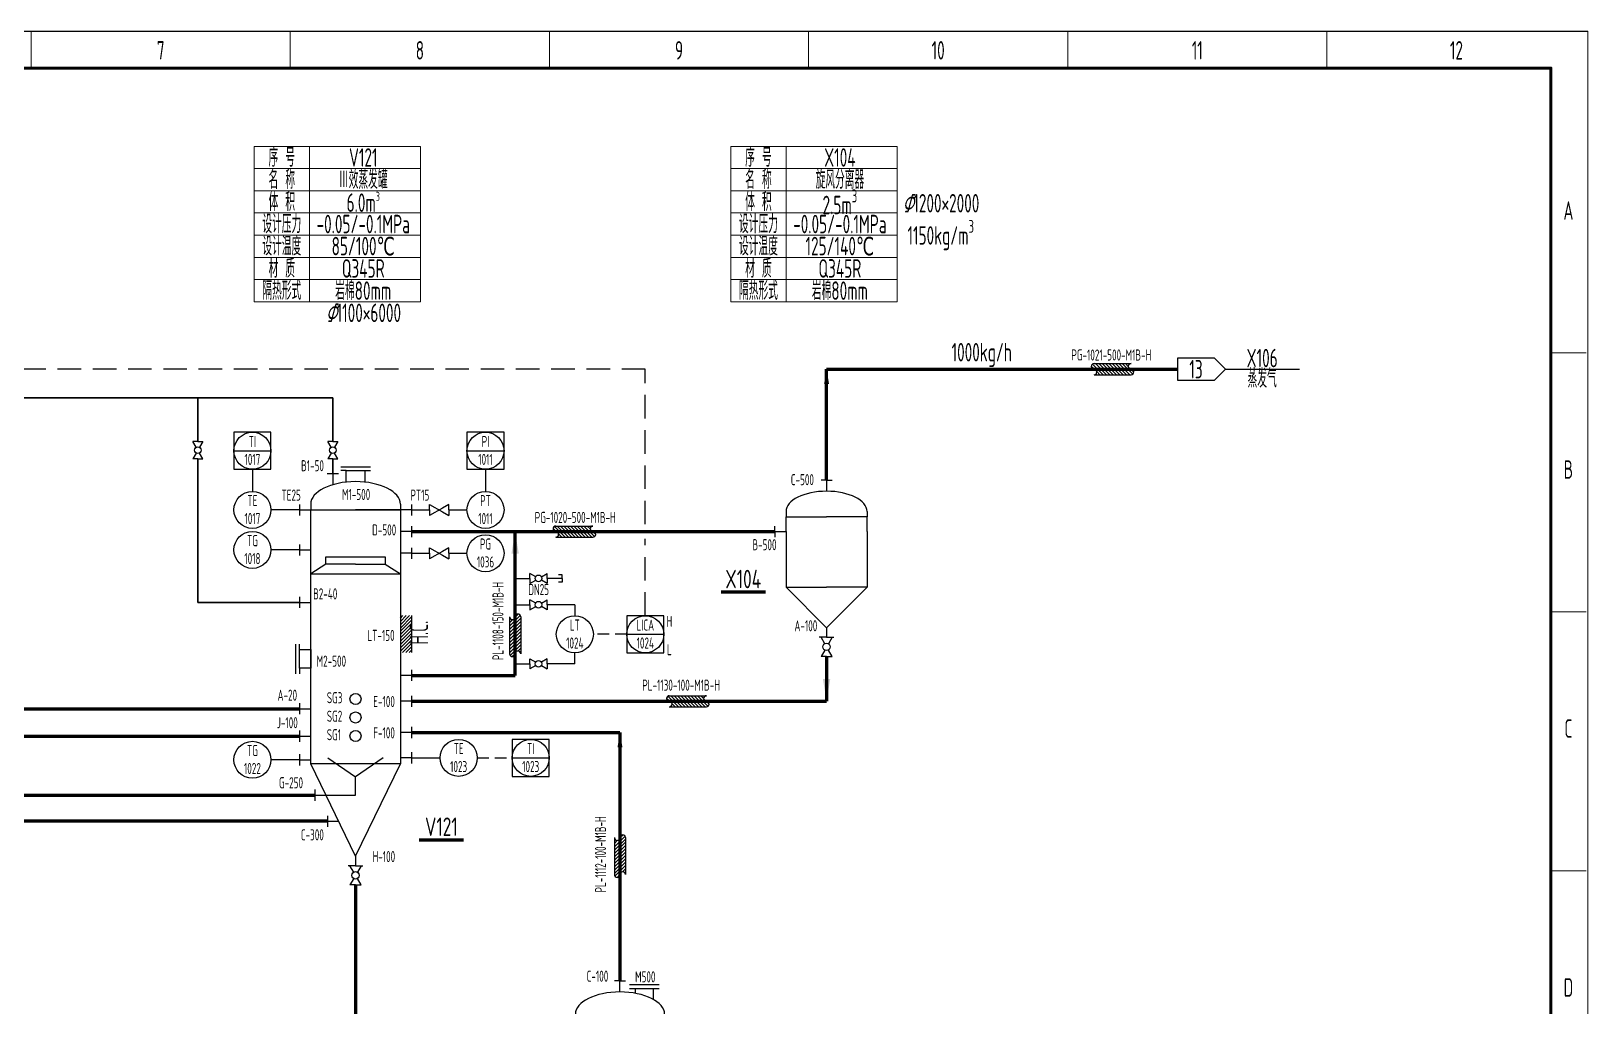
# Model space of a CAD drawing. Header units: millimetres. Extents: x 2658 to 4453, y -1069 to 608.
# Drawn here: x 4032.1 to 4452.6, y 222.6 to 486.3 of the extents above; entities that cross this region are included whole.
import ezdxf

# ---------------------------------------------------------------- set-up
doc = ezdxf.new("R2010")
doc.units = ezdxf.units.MM
doc.header["$MEASUREMENT"] = 0
doc.linetypes.add('HIDDEN', pattern=[9.525, 6.35, -3.175])
doc.linetypes.add('HIDDEN2', pattern=[4.7625, 3.175, -1.5875])
for name, color, linetype, lineweight in [('0-图框', 7, 'Continuous', 15), ('1-主物流管线（粗）', 7, 'Continuous', 70), ('2-辅助物流（中）', 7, 'Continuous', 35), ('细实线', 7, 'Continuous', 18)]:
    doc.layers.add(name, color=color, linetype=linetype, lineweight=lineweight)
doc.styles.add('国标汉字', font='gbenor.shx', dxfattribs={"width": 0.7, "height": 5, "bigfont": 'gbcbig.shx'})

msp = doc.modelspace()

# ---------------------------------------------------------------- hatches: boundary and pattern name
h = msp.add_hatch()
h.set_pattern_fill('ANSI31', color=256, scale=0.2, angle=90)
h.set_pattern_definition([(135, (-1985.62615, -1558.38316), (-0.449012806, -0.449012806), [])])
h.paths.add_polyline_path([(4319.19, 396.45, 1), (4319.19, 394.95, -1), (4319.19, 393.45), (4329.19, 393.45, 1), (4329.19, 394.95, -1), (4329.19, 396.45)])
h = msp.add_hatch()
h.set_pattern_fill('ANSI31', color=256, scale=0.2, angle=90)
h.set_pattern_definition([(135, (-2130.99474, -1602.2836), (-0.449012806, -0.449012806), [])])
h.paths.add_polyline_path([(4173.82, 352.55, 1), (4173.82, 351.05, -1), (4173.82, 349.55), (4183.82, 349.55, 1), (4183.82, 351.05, -1), (4183.82, 352.55)])
h = msp.add_hatch()
h.set_pattern_fill('ANSI31', color=256, scale=0.2)
h.set_pattern_definition([(45, (-2384.7762, -1718.5374), (-0.449012806, 0.449012806), [])])
h.paths.add_polyline_path([(4134.81, 328.35), (4131.81, 328.35), (4131.81, 318.35), (4134.81, 318.35)])
h = msp.add_hatch()
h.set_pattern_fill('ANSI31', color=256, scale=0.2)
h.set_pattern_definition([(45, (2209.4735, 6632.80496), (-0.449012806, 0.449012806), [])])
h.paths.add_polyline_path([(4164.31, 327.99, 1), (4162.81, 327.99, -1), (4161.31, 327.99), (4161.31, 317.99, 1), (4162.81, 317.99, -1), (4164.31, 317.99)])
h = msp.add_hatch()
h.set_pattern_fill('ANSI31', color=256, scale=0.2, angle=90)
h.set_pattern_definition([(135, (-2100.35215, -1648.1568), (-0.449012806, -0.449012806), [])])
h.paths.add_polyline_path([(4204.46, 306.68, 1), (4204.46, 305.18, -1), (4204.46, 303.68), (4214.46, 303.68, 1), (4214.46, 305.18, -1), (4214.46, 306.68)])
h = msp.add_hatch()
h.set_pattern_fill('ANSI31', color=256, scale=0.2)
h.set_pattern_definition([(45, (2237.7963, 6573.15754), (-0.449012806, 0.449012806), [])])
h.paths.add_polyline_path([(4192.63, 268.34, 1), (4191.13, 268.34, -1), (4189.63, 268.34), (4189.63, 258.34, 1), (4191.13, 258.34, -1), (4192.63, 258.34)])

# ---------------------------------------------------------------- linework, layer by layer
for p, q in [((3611.58, 486.32), (4452.58, 486.32)), ((3612.08, 486.32), (4412.08, 486.32)), ((4319.19, 396.45), (4329.19, 396.45)), ((4341.73, 397.95), (4341.73, 391.95)), ((4351.73, 397.95), (4341.73, 397.95)), ((4354.73, 394.95), (4351.73, 397.95)), ((4319.19, 393.45), (4329.19, 393.45)), ((4341.73, 394.95), (4340.21, 394.95)), ((4341.73, 391.95), (4351.73, 391.95)), ((4351.73, 391.95), (4354.73, 394.95)), ((4354.73, 394.95), (4374.71, 394.95)), ((4077.1, 375.38), (4075.75, 375.38)), ((4076.65, 373.82), (4075.75, 375.38)), ((4077.1, 375.38), (4078.45, 375.38)), ((4078.45, 375.38), (4077.55, 373.82)), ((4086.85, 377.91), (4086.85, 367.91)), ((4096.85, 377.91), (4086.85, 377.91)), ((4096.85, 367.91), (4096.85, 377.91)), ((4113.56, 375.38), (4112.21, 375.38)), ((4113.11, 373.82), (4112.21, 375.38)), ((4113.56, 375.38), (4114.91, 375.38)), ((4114.91, 375.38), (4114.01, 373.82)), ((4159.81, 377.91), (4149.81, 377.91)), ((4149.81, 377.91), (4149.81, 367.91)), ((4159.81, 367.91), (4159.81, 377.91)), ((4076.65, 372.27), (4075.75, 370.71)), ((4077.1, 370.71), (4075.75, 370.71)), ((4077.1, 370.71), (4078.45, 370.71)), ((4078.45, 370.71), (4077.55, 372.27)), ((4086.85, 372.91), (4096.85, 372.91)), ((4113.11, 372.27), (4112.21, 370.71)), ((4113.56, 370.71), (4112.21, 370.71)), ((4113.56, 370.71), (4114.91, 370.71)), ((4114.91, 370.71), (4114.01, 372.27)), ((4149.81, 372.91), (4159.81, 372.91)), ((4086.85, 367.91), (4096.85, 367.91)), ((4112.06, 366.71), (4115.06, 366.71)), ((4113.56, 366.71), (4113.56, 363.71)), ((4115.69, 368.54), (4123.71, 368.54)), ((4117.19, 367.54), (4115.69, 367.54)), ((4122.21, 367.54), (4123.71, 367.54)), ((4149.81, 367.91), (4159.81, 367.91)), ((4246.94, 364.95), (4245.44, 364.95)), ((4246.94, 364.95), (4246.94, 361.95)), ((4246.94, 364.95), (4248.44, 364.95)), ((4104.6, 358.41), (4104.6, 355.41)), ((4107.6, 358.5), (4107.6, 356.91)), ((4131.81, 358.5), (4131.81, 356.91)), ((4134.81, 358.41), (4134.81, 355.41)), ((4139.71, 356.91), (4139.71, 358.41)), ((4139.71, 358.41), (4143.18, 356.41)), ((4144.91, 358.41), (4143.18, 357.41)), ((4144.91, 356.91), (4144.91, 358.41)), ((4104.6, 356.91), (4096.85, 356.91)), ((4104.6, 356.91), (4107.6, 356.91)), ((4107.6, 356.91), (4119.7, 356.91)), ((4131.81, 356.91), (4119.7, 356.91)), ((4134.81, 356.91), (4131.81, 356.91)), ((4134.81, 356.91), (4139.71, 356.91)), ((4143.18, 357.41), (4139.71, 355.41)), ((4139.71, 356.91), (4139.71, 355.41)), ((4143.18, 356.41), (4144.91, 355.41)), ((4144.91, 356.91), (4144.91, 355.41)), ((4144.91, 356.91), (4149.81, 356.91)), ((4235.99, 356.49), (4235.99, 355.05)), ((4235.99, 351.05), (4235.99, 355.05)), ((4235.99, 355.05), (4246.94, 355.05)), ((4257.9, 355.05), (4246.94, 355.05)), ((4257.9, 356.49), (4257.9, 355.05)), ((4257.9, 351.05), (4257.9, 355.05)), ((4134.81, 351.05), (4131.81, 351.05)), ((4134.81, 352.55), (4134.81, 349.55)), ((4173.82, 352.55), (4183.82, 352.55)), ((4173.82, 349.55), (4183.82, 349.55)), ((4232.99, 351.05), (4232.99, 352.55)), ((4232.99, 351.05), (4235.99, 351.05)), ((4232.99, 351.05), (4232.99, 349.55)), ((4235.99, 351.05), (4235.99, 336.05)), ((4257.9, 351.05), (4257.9, 336.05)), ((4104.6, 346.09), (4096.85, 346.09)), ((4104.6, 347.59), (4104.6, 344.59)), ((4104.6, 346.09), (4107.6, 346.09)), ((4134.81, 345.18), (4131.81, 345.18)), ((4134.81, 346.68), (4134.81, 343.68)), ((4134.81, 345.18), (4139.71, 345.18)), ((4139.71, 345.18), (4139.71, 346.68)), ((4139.71, 346.68), (4143.18, 344.68)), ((4143.18, 345.68), (4139.71, 343.68)), ((4139.71, 345.18), (4139.71, 343.68)), ((4144.91, 346.68), (4143.18, 345.68)), ((4144.91, 345.18), (4144.91, 346.68)), ((4144.91, 345.18), (4144.91, 343.68)), ((4144.91, 345.18), (4149.81, 345.18)), ((4111.7, 342.26), (4107.6, 339.62)), ((4111.7, 342.26), (4111.7, 344.26)), ((4111.7, 344.26), (4127.7, 344.26)), ((4119.7, 342.26), (4111.7, 342.26)), ((4119.7, 342.26), (4127.7, 342.26)), ((4127.7, 344.26), (4127.7, 342.26)), ((4127.7, 342.26), (4131.81, 339.62)), ((4143.18, 344.68), (4144.91, 343.68)), ((4107.6, 339.62), (4131.81, 339.62)), ((4162.81, 338.4), (4166.81, 338.4)), ((4166.81, 338.4), (4166.81, 339.75)), ((4168.37, 338.85), (4166.81, 339.75)), ((4166.81, 338.4), (4166.81, 337.05)), ((4166.81, 337.05), (4168.37, 337.95)), ((4169.93, 338.85), (4171.49, 339.75)), ((4171.49, 337.05), (4169.93, 337.95)), ((4171.49, 338.4), (4171.49, 339.75)), ((4171.49, 338.4), (4171.49, 337.05)), ((4175.49, 338.4), (4171.49, 338.4)), ((4175.49, 339.4), (4174.49, 339.4)), ((4175.49, 337.4), (4174.49, 337.4)), ((4175.49, 338.4), (4175.49, 339.4)), ((4175.49, 338.4), (4175.49, 337.4)), ((4104.6, 333.41), (4104.6, 330.41)), ((4166.81, 331.28), (4166.81, 332.63)), ((4168.37, 331.73), (4166.81, 332.63)), ((4169.93, 331.73), (4171.49, 332.63)), ((4171.49, 331.28), (4171.49, 332.63)), ((4235.99, 336.05), (4246.94, 336.05)), ((4246.94, 325.05), (4235.99, 336.05)), ((4257.9, 336.05), (4246.94, 336.05)), ((4246.94, 325.05), (4257.9, 336.05)), ((4257.9, 336.05), (4246.94, 336.05)), ((4246.94, 325.05), (4257.9, 336.05)), ((4104.6, 331.91), (4107.6, 331.91)), ((4134.81, 328.35), (4134.81, 318.35)), ((4162.81, 331.28), (4166.81, 331.28)), ((4166.81, 331.28), (4166.81, 329.93)), ((4166.81, 329.93), (4168.37, 330.83)), ((4171.49, 329.93), (4169.93, 330.83)), ((4171.49, 331.28), (4171.49, 329.93)), ((4178.94, 331.28), (4171.49, 331.28)), ((4178.94, 331.28), (4178.94, 328.28)), ((4192.97, 328.28), (4192.97, 318.28)), ((4202.97, 328.28), (4192.97, 328.28)), ((4202.97, 318.28), (4202.97, 328.28)), ((4161.31, 327.99), (4161.31, 317.99)), ((4164.31, 327.99), (4164.31, 317.99)), ((4246.94, 325.05), (4246.94, 322.48)), ((4103.6, 312.61), (4103.6, 320.63)), ((4104.6, 319.13), (4104.6, 320.63)), ((4192.97, 323.28), (4202.97, 323.28)), ((4246.94, 322.48), (4244.94, 322.48)), ((4246.44, 320.75), (4245.44, 322.48)), ((4246.94, 322.48), (4248.44, 322.48)), ((4246.94, 322.48), (4248.94, 322.48)), ((4248.44, 322.48), (4247.44, 320.75)), ((4166.81, 315.28), (4166.81, 316.63)), ((4166.81, 316.63), (4168.37, 315.73)), ((4171.49, 316.63), (4169.93, 315.73)), ((4171.49, 315.28), (4171.49, 316.63)), ((4178.94, 315.28), (4178.94, 318.28)), ((4192.97, 318.28), (4202.97, 318.28)), ((4246.44, 319.01), (4245.44, 317.28)), ((4246.94, 317.28), (4245.44, 317.28)), ((4246.94, 317.28), (4248.44, 317.28)), ((4248.44, 317.28), (4247.44, 319.01)), ((4104.6, 314.11), (4104.6, 312.61)), ((4134.81, 312.18), (4131.81, 312.18)), ((4134.81, 313.68), (4134.81, 310.68)), ((4162.81, 315.28), (4166.81, 315.28)), ((4166.81, 315.28), (4166.81, 313.93)), ((4168.37, 314.83), (4166.81, 313.93)), ((4169.93, 314.83), (4171.49, 313.93)), ((4171.49, 315.28), (4171.49, 313.93)), ((4178.94, 315.28), (4171.49, 315.28)), ((4104.6, 304.68), (4104.6, 301.68)), ((4104.6, 303.18), (4107.6, 303.18)), ((4134.81, 305.18), (4131.81, 305.18)), ((4134.81, 306.68), (4134.81, 303.68)), ((4204.46, 306.68), (4214.46, 306.68)), ((4204.46, 303.68), (4214.46, 303.68)), ((4104.6, 297.24), (4104.6, 294.24)), ((4104.6, 295.74), (4107.6, 295.74)), ((4134.81, 296.74), (4131.81, 296.74)), ((4134.81, 298.24), (4134.81, 295.24)), ((4162.02, 294.88), (4162.02, 284.88)), ((4172.02, 294.88), (4162.02, 294.88)), ((4172.02, 284.88), (4172.02, 294.88)), ((4104.6, 290.86), (4104.6, 287.86)), ((4134.81, 291.38), (4134.81, 288.38)), ((4104.6, 289.36), (4096.85, 289.36)), ((4104.6, 289.36), (4107.6, 289.36)), ((4119.7, 263.3), (4107.6, 288.3)), ((4112.26, 289.93), (4119.7, 284.8)), ((4127.14, 289.93), (4119.7, 284.8)), ((4119.7, 263.3), (4131.81, 288.3)), ((4134.81, 289.88), (4131.81, 289.88)), ((4134.81, 289.88), (4142.56, 289.88)), ((4162.02, 289.88), (4172.02, 289.88)), ((4119.7, 279.8), (4119.7, 284.8)), ((4162.02, 284.88), (4172.02, 284.88)), ((4108.71, 281.3), (4108.71, 278.3)), ((4108.71, 279.8), (4111.71, 279.8)), ((4111.71, 279.8), (4119.7, 279.8)), ((4112.14, 274.23), (4112.14, 271.23)), ((4112.14, 272.73), (4115.14, 272.73)), ((4189.63, 268.34), (4189.63, 258.34)), ((4192.63, 268.34), (4192.63, 258.34)), ((4119.7, 260.73), (4117.7, 260.73)), ((4119.2, 259), (4118.2, 260.73)), ((4119.7, 263.3), (4119.7, 260.73)), ((4119.7, 260.73), (4121.7, 260.73)), ((4121.2, 260.73), (4120.2, 259)), ((4119.2, 257.26), (4118.2, 255.53)), ((4121.2, 255.53), (4120.2, 257.26)), ((4119.7, 255.53), (4118.2, 255.53)), ((4119.7, 255.53), (4121.2, 255.53)), ((4191.13, 229.61), (4189.63, 229.61)), ((4191.13, 226.61), (4191.13, 229.61)), ((4191.13, 229.61), (4192.63, 229.61)), ((4201.73, 228.54), (4193.73, 228.54)), ((4193.73, 227.54), (4195.23, 227.54)), ((4195.23, 227.54), (4195.23, 226.25)), ((4195.23, 227.54), (4200.23, 227.54)), ((4200.23, 224.54), (4200.23, 227.54)), ((4200.23, 227.54), (4201.73, 227.54))]:
    msp.add_line(p, q)
at = {"linetype": 'HIDDEN'}
for p, q in [((4197.97, 394.95), (3876.96, 394.95)), ((4197.97, 353.05), (4197.97, 394.95)), ((4091.85, 367.91), (4091.85, 361.91)), ((4154.81, 367.91), (4154.81, 361.91)), ((4197.97, 328.28), (4197.97, 349.05))]:
    msp.add_line(p, q, dxfattribs=at)
at = {"lineweight": 70}
for p, q in [((4218.44, 334.72), (4230.44, 334.72)), ((4136.88, 267.77), (4148.88, 267.77))]:
    msp.add_line(p, q, dxfattribs=at)
at = {"linetype": 'HIDDEN2'}
for p, q in [((4192.97, 323.28), (4183.94, 323.28)), ((4152.56, 289.88), (4162.02, 289.88))]:
    msp.add_line(p, q, dxfattribs=at)
msp.add_lwpolyline([(4117.19, 364.41), (4117.19, 367.54), (4122.21, 367.54), (4122.21, 364.41)])
for points in [[(4107.6, 356.91), (4131.81, 356.91), (4131.81, 288.3), (4107.6, 288.3)], [(4104.6, 314.11), (4104.6, 319.13), (4107.6, 319.13), (4107.6, 314.11)]]:
    msp.add_lwpolyline(points, close=True)
for centre, radius in [((4091.85, 372.91), 5), ((4154.81, 372.91), 5), ((4077.1, 373.04), 0.9), ((4113.56, 373.04), 0.9), ((4091.85, 356.91), 5), ((4154.81, 356.91), 5), ((4091.85, 346.09), 5), ((4154.81, 345.18), 5), ((4169.15, 338.4), 0.9), ((4169.15, 331.28), 0.9), ((4178.94, 323.28), 5), ((4197.97, 323.28), 5), ((4246.94, 319.88), 1), ((4169.15, 315.28), 0.9), ((4119.7, 305.8), 1.5), ((4119.7, 300.8), 1.5), ((4091.85, 289.36), 5), ((4119.7, 295.8), 1.5), ((4147.56, 289.88), 5), ((4167.02, 289.88), 5), ((4119.7, 258.13), 1)]:
    msp.add_circle(centre, radius)
for centre, start, end in [((4319.19, 395.7), 90, 270), ((4329.19, 395.7), 90, 270), ((4319.19, 394.2), 270, 90), ((4329.19, 394.2), 270, 90), ((4173.82, 351.8), 90, 270), ((4173.82, 350.3), 270, 90), ((4183.82, 351.8), 90, 270), ((4183.82, 350.3), 270, 90), ((4163.56, 327.99), 0, 180), ((4162.06, 327.99), 180, 0), ((4162.06, 317.99), 180, 0), ((4163.56, 317.99), 0, 180), ((4204.46, 305.93), 90, 270), ((4204.46, 304.43), 270, 90), ((4214.46, 305.93), 90, 270), ((4214.46, 304.43), 270, 90), ((4190.38, 268.34), 180, 0), ((4191.88, 268.34), 0, 180), ((4190.38, 258.34), 180, 0), ((4191.88, 258.34), 0, 180)]:
    msp.add_arc(centre, 0.75, start, end)
for centre, major_axis in [((4119.7, 358.5), (-12.11, 0)), ((4246.94, 356.49), (-10.95, 0)), ((4191.13, 220.6), (-12.05, 0))]:
    msp.add_ellipse(centre, major_axis=major_axis, ratio=0.498823, start_param=3.141593, end_param=6.283185)
for points in [[(4246.28, 390.95), (4246.94, 394.95), (4247.61, 390.95)], [(4161.81, 345.05), (4162.81, 351.05), (4163.81, 345.05)], [(4245.94, 311.18), (4246.94, 305.18), (4247.94, 311.18)], [(4190.47, 292.74), (4191.13, 296.74), (4191.8, 292.74)]]:
    msp.add_solid(points)
at = {"layer": '0-图框', "color": 7, "lineweight": 18}
for p, q in [((3611.58, 486.32), (4452.58, 486.32)), ((4032.08, 476.32), (4032.08, 486.32)), ((4102.08, 486.32), (4102.08, 476.32)), ((4172.08, 486.32), (4172.08, 476.32)), ((4242.08, 486.32), (4242.08, 476.32)), ((4312.08, 486.32), (4312.08, 476.32)), ((4382.08, 486.32), (4382.08, 476.32)), ((4452.58, 486.32), (4452.58, -107.68)), ((4442.56, 399.32), (4452.08, 399.32)), ((4442.56, 329.32), (4452.08, 329.32)), ((4442.56, 259.32), (4452.08, 259.32))]:
    msp.add_line(p, q, dxfattribs=at)
msp.add_lwpolyline([(3611.58, 486.32), (4452.58, 486.32), (4452.58, -107.68), (3611.58, -107.68)], close=True, dxfattribs=at)
at = {"layer": '0-图框'}
msp.add_lwpolyline([(3611.58, 486.32), (4452.58, 486.32), (4452.58, -107.68), (3611.58, -107.68)], close=True, dxfattribs=at)
at = {"layer": '0-图框', "color": 7, "lineweight": 60}
msp.add_lwpolyline([(3636.58, 476.32), (4442.58, 476.32), (4442.58, -97.68), (3636.58, -97.68)], close=True, dxfattribs=at)
at = {"layer": '1-主物流管线（粗）'}
for p, q in [((4246.94, 364.95), (4246.94, 394.95)), ((4246.94, 394.95), (4341.73, 394.95)), ((4134.81, 351.05), (4232.99, 351.05)), ((4162.81, 312.18), (4162.81, 351.05)), ((4246.94, 317.28), (4246.94, 305.18)), ((4134.81, 312.18), (4162.81, 312.18)), ((3953.58, 303.18), (4104.6, 303.18)), ((4134.81, 305.18), (4246.94, 305.18)), ((3899.55, 295.73), (4104.6, 295.74)), ((4134.81, 296.74), (4191.13, 296.74)), ((4191.13, 296.74), (4191.13, 229.61)), ((3931.98, 279.8), (4108.71, 279.8)), ((4112.14, 272.73), (4009.57, 272.73)), ((4119.7, 255.53), (4119.7, 0.53))]:
    msp.add_line(p, q, dxfattribs=at)
at = {"layer": '2-辅助物流（中）'}
for p, q in [((3718.93, 387.2), (4113.56, 387.2)), ((4077.1, 387.2), (4077.1, 375.38)), ((4113.56, 387.2), (4113.56, 375.38)), ((4077.1, 370.71), (4077.1, 331.91)), ((4113.56, 370.71), (4113.56, 366.71)), ((4077.1, 331.91), (4104.6, 331.91))]:
    msp.add_line(p, q, dxfattribs=at)
at = {"layer": '细实线'}
for p, q in [((4092.29, 455.17), (4092.29, 413.17)), ((4092.29, 455.17), (4107.29, 455.17)), ((4092.29, 455.17), (4092.29, 413.17)), ((4092.29, 455.17), (4107.29, 455.17)), ((4107.29, 455.17), (4107.29, 413.17)), ((4137.29, 455.17), (4107.29, 455.17)), ((4107.29, 455.17), (4107.29, 413.17)), ((4137.29, 455.17), (4107.29, 455.17)), ((4137.29, 413.17), (4137.29, 455.17)), ((4137.29, 413.17), (4137.29, 455.17)), ((4221.04, 455.17), (4221.04, 413.17)), ((4221.04, 455.17), (4236.04, 455.17)), ((4221.04, 455.17), (4221.04, 413.17)), ((4221.04, 455.17), (4236.04, 455.17)), ((4266.04, 455.17), (4236.04, 455.17)), ((4236.04, 455.17), (4236.04, 413.17)), ((4266.04, 455.17), (4236.04, 455.17)), ((4266.04, 413.17), (4266.04, 455.17)), ((4266.04, 413.17), (4266.04, 455.17)), ((4092.29, 449.17), (4107.29, 449.17)), ((4092.29, 449.17), (4107.29, 449.17)), ((4137.29, 449.17), (4107.29, 449.17)), ((4137.29, 449.17), (4107.29, 449.17)), ((4221.04, 449.17), (4236.04, 449.17)), ((4221.04, 449.17), (4236.04, 449.17)), ((4266.04, 449.17), (4236.04, 449.17)), ((4266.04, 449.17), (4236.04, 449.17)), ((4092.29, 443.17), (4107.29, 443.17)), ((4092.29, 443.17), (4107.29, 443.17)), ((4137.29, 443.17), (4107.29, 443.17)), ((4137.29, 443.17), (4107.29, 443.17)), ((4221.04, 443.17), (4236.04, 443.17)), ((4221.04, 443.17), (4236.04, 443.17)), ((4266.04, 443.17), (4236.04, 443.17)), ((4266.04, 443.17), (4236.04, 443.17)), ((4092.29, 437.17), (4107.29, 437.17)), ((4092.29, 437.17), (4107.29, 437.17)), ((4137.29, 437.17), (4107.29, 437.17)), ((4137.29, 437.17), (4107.29, 437.17)), ((4221.04, 437.17), (4236.04, 437.17)), ((4221.04, 437.17), (4236.04, 437.17)), ((4266.04, 437.17), (4236.04, 437.17)), ((4266.04, 437.17), (4236.04, 437.17)), ((4092.29, 431.17), (4107.29, 431.17)), ((4092.29, 431.17), (4107.29, 431.17)), ((4137.29, 431.17), (4107.29, 431.17)), ((4137.29, 431.17), (4107.29, 431.17)), ((4221.04, 431.17), (4236.04, 431.17)), ((4221.04, 431.17), (4236.04, 431.17)), ((4266.04, 431.17), (4236.04, 431.17)), ((4266.04, 431.17), (4236.04, 431.17)), ((4092.29, 425.17), (4107.29, 425.17)), ((4092.29, 425.17), (4107.29, 425.17)), ((4137.29, 425.17), (4107.29, 425.17)), ((4137.29, 425.17), (4107.29, 425.17)), ((4221.04, 425.17), (4236.04, 425.17)), ((4221.04, 425.17), (4236.04, 425.17)), ((4266.04, 425.17), (4236.04, 425.17)), ((4266.04, 425.17), (4236.04, 425.17)), ((4092.29, 419.17), (4107.29, 419.17)), ((4092.29, 419.17), (4107.29, 419.17)), ((4137.29, 419.17), (4107.29, 419.17)), ((4137.29, 419.17), (4107.29, 419.17)), ((4221.04, 419.17), (4236.04, 419.17)), ((4221.04, 419.17), (4236.04, 419.17)), ((4266.04, 419.17), (4236.04, 419.17)), ((4266.04, 419.17), (4236.04, 419.17)), ((4107.29, 413.17), (4092.29, 413.17)), ((4107.29, 413.17), (4092.29, 413.17)), ((4107.29, 413.17), (4137.29, 413.17)), ((4107.29, 413.17), (4137.29, 413.17)), ((4236.04, 413.17), (4221.04, 413.17)), ((4236.04, 413.17), (4221.04, 413.17)), ((4236.04, 413.17), (4266.04, 413.17)), ((4236.04, 413.17), (4266.04, 413.17))]:
    msp.add_line(p, q, dxfattribs=at)

# ---------------------------------------------------------------- texts
at = {"style": '国标汉字', "width": 0.7}
msp.add_text('PL-1130-100-M1B-H', height=3, dxfattribs=at).set_placement((4197.16, 308.04, 180))
msp.add_text('PL-1112-100-M1B-H', height=3, rotation=90, dxfattribs=at).set_placement((4187.38, 253.5, 180))
at = {"style": '国标汉字'}
for s, width, insert, char_height, attachment_point in [('序 号', 15, (4099.79, 452.17), 5, 5), ('V121', 15, (4121.79, 452.17), 5, 5), ('序 号', 15, (4228.54, 452.17), 5, 5), ('X104', 15, (4250.54, 452.17), 5, 5), ('名 称', 15, (4099.79, 446.17), 5, 5), ('Ⅲ效蒸发罐', 29.1213, (4121.79, 446.17), 5, 5), ('名 称', 15, (4228.54, 446.17), 5, 5), ('旋风分离器', 29.1213, (4250.54, 446.17), 5, 5), ('体 积', 15, (4099.79, 440.17), 5, 5), ('\\A1;6.0m{\\H0.49x;\\S3^ ;}', 29.1213, (4121.79, 440.17), 5, 5), ('体 积', 15, (4228.54, 440.17), 5, 5), ('\\A1;2.5m{\\H0.7x;\\S3^ ;}', 29.1213, (4250.54, 440.17), 5, 5), ('设计压力', 15, (4099.79, 434.17), 5, 5), ('-0.05/-0.1MPa', 29.1213, (4121.79, 434.17), 5, 5), ('设计压力', 15, (4228.54, 434.17), 5, 5), ('-0.05/-0.1MPa', 29.1213, (4250.54, 434.17), 5, 5), ('设计温度', 15, (4099.79, 428.17), 5, 5), ('85/100℃', 29.1213, (4121.79, 428.17), 5, 5), ('设计温度', 15, (4228.54, 428.17), 5, 5), ('125/140℃', 29.1213, (4250.54, 428.17), 5, 5), ('材 质', 15, (4099.79, 422.17), 5, 5), ('材 质', 15, (4228.54, 422.17), 5, 5), ('Q345R', 29.1213, (4121.79, 422.17), 5, 5), ('Q345R', 29.1213, (4250.54, 422.17), 5, 5), ('隔热形式', 15, (4099.79, 416.17), 5, 5), ('岩棉80mm', 29.1213, (4121.79, 416.17), 5, 5), ('隔热形式', 15, (4228.54, 416.17), 5, 5), ('岩棉80mm', 29.1213, (4250.54, 416.17), 5, 5), ('{\\Q15;Φ}1100×6000', 29.1213, (4121.79, 410.17), 5, 5), ('1000kg/h', 40, (4288.86, 398.78), 5, 5), ('PG-1021-500-M1B-H', 40, (4323.86, 398.78), 3, 5), ('X106', 20.2367, (4364.6, 397.95), 5, 5), ('13', 10, (4346.73, 394.95), 5, 5), ('蒸发气', 20.2367, (4364.6, 392.45), 5, 5), ('TI', 10, (4091.85, 375.41), 3, 5), ('PI', 10, (4154.81, 375.41), 3, 5), ('1017', 10, (4091.85, 372.06), 3, 2), ('B1-50', 40, (4108.08, 368.86), 3, 5), ('1011', 10, (4154.81, 372.06), 3, 2), ('C-500', 5, (4240.4, 365.08), 3, 5), ('TE25', 40, (4102.32, 360.91), 3, 5), ('TE25', 40, (4102.32, 360.91), 3, 5), ('M1-500', 40, (4119.87, 361.08), 3, 5), ('PT15', 40, (4137.09, 360.91), 3, 5), ('TE', 10, (4091.85, 359.41), 3, 5), ('PT', 10, (4154.81, 359.41), 3, 5), ('1017', 10, (4091.85, 356.06), 3, 2), ('1011', 10, (4154.81, 356.06), 3, 2), ('PG-1020-500-M1B-H', 40, (4179.06, 354.88), 3, 5), ('TG', 10, (4091.85, 348.59), 3, 5), ('D-500', 40, (4127.44, 351.49), 3, 5), ('PG', 10, (4154.81, 347.68), 3, 5), ('1018', 10, (4091.85, 345.24), 3, 2), ('B-500', 5, (4230.17, 347.5), 3, 5), ('1036', 10, (4154.81, 344.33), 3, 2), ('{\\W0.8;X104}', 16, (4224.44, 338.22), 5, 5), ('DN25', 40, (4169.16, 335.4), 3, 5), ('B2-40', 40, (4111.52, 334.21), 3, 5), ('H', 10, (4204.47, 326.78), 3, 5), ('LT-150', 40, (4126.58, 322.98), 3, 5), ('LT', 10, (4178.94, 325.78), 3, 5), ('LICA', 10, (4197.97, 325.78), 3, 5), ('A-100', 5, (4241.35, 325.59), 3, 5), ('1024', 10, (4178.94, 322.43), 3, 2), ('1024', 10, (4197.97, 322.43), 3, 2), ('L', 10, (4204.47, 320.63), 3, 2), ('M2-500', 40, (4113.18, 316.02), 3, 5), ('A-20', 40, (4101.28, 306.83), 3, 5), ('SG3', 11.2995, (4111.96, 307.64), 3, 1), ('E-100', 40, (4127.41, 305.1), 3, 5), ('J-100', 40, (4101.28, 299.39), 3, 5), ('SG2', 11.2995, (4111.96, 302.64), 3, 1), ('SG1', 11.2995, (4111.96, 297.64), 3, 1), ('F-100', 40, (4127.41, 296.65), 3, 5), ('TG', 10, (4091.85, 291.86), 3, 5), ('TE', 10, (4147.56, 292.38), 3, 5), ('TI', 10, (4167.02, 292.38), 3, 5), ('1022', 10, (4091.85, 288.51), 3, 2), ('1023', 10, (4147.56, 289.03), 3, 2), ('1023', 10, (4167.02, 289.03), 3, 2), ('G-250', 40, (4102.28, 283.16), 3, 5), ('{\\W0.8;V121}', 16, (4142.88, 271.27), 5, 5), ('C-300', 40, (4108.04, 269.09), 3, 5), ('H-100', 5, (4127.35, 263.2), 3, 5), ('C-100', 5, (4185.05, 230.87), 3, 5), ('M500', 5, (4197.97, 230.69), 3, 5)]:
    msp.add_mtext_dynamic_manual_height_columns(s, width=width, gutter_width=25, heights=[0], dxfattribs=dict(at, insert=insert, char_height=char_height, attachment_point=attachment_point))
at = {"insert": (4277.78, 434.69), "char_height": 5, "attachment_point": 5, "line_spacing_factor": 0.84, "style": '国标汉字'}
msp.add_mtext_dynamic_manual_height_columns('\\A1;{\\Q15;Φ}1200×2000\\P1150kg/m{\\H0.7x;\\S3^ ;}', width=29.1213, gutter_width=25, heights=[0], dxfattribs=at)
at = {"attachment_point": 5, "rotation": 90, "style": '国标汉字'}
for s, insert, char_height in [('PL-1108-150-M1B-H', (4158.18, 326.88), 3), ('H.C.', (4136.81, 323.72), 5)]:
    msp.add_mtext_dynamic_manual_height_columns(s, width=11.0001, gutter_width=25, heights=[0], dxfattribs=dict(at, insert=insert, char_height=char_height))
at = {"layer": '0-图框', "color": 7, "lineweight": 18, "char_height": 5, "attachment_point": 5, "style": '国标汉字'}
for s, width, heights, insert in [('7', 70, [0], (4067.08, 481.13)), ('8', 70, [0], (4137.08, 481.13)), ('9', 70, [0], (4207.08, 481.13)), ('10', 70, [0], (4277.08, 481.13)), ('11', 70, [0], (4347.08, 481.13)), ('12', 70, [0], (4417.08, 481.13)), ('A', 25, [3.5], (4447.32, 437.82)), ('B', 25, [3.5], (4447.32, 367.82)), ('C', 25, [3.5], (4447.32, 297.82)), ('D', 25, [3.5], (4447.32, 227.83))]:
    msp.add_mtext_dynamic_manual_height_columns(s, width=width, gutter_width=12.5, heights=heights, dxfattribs=dict(at, insert=insert))

doc.saveas('drawing.dxf')
